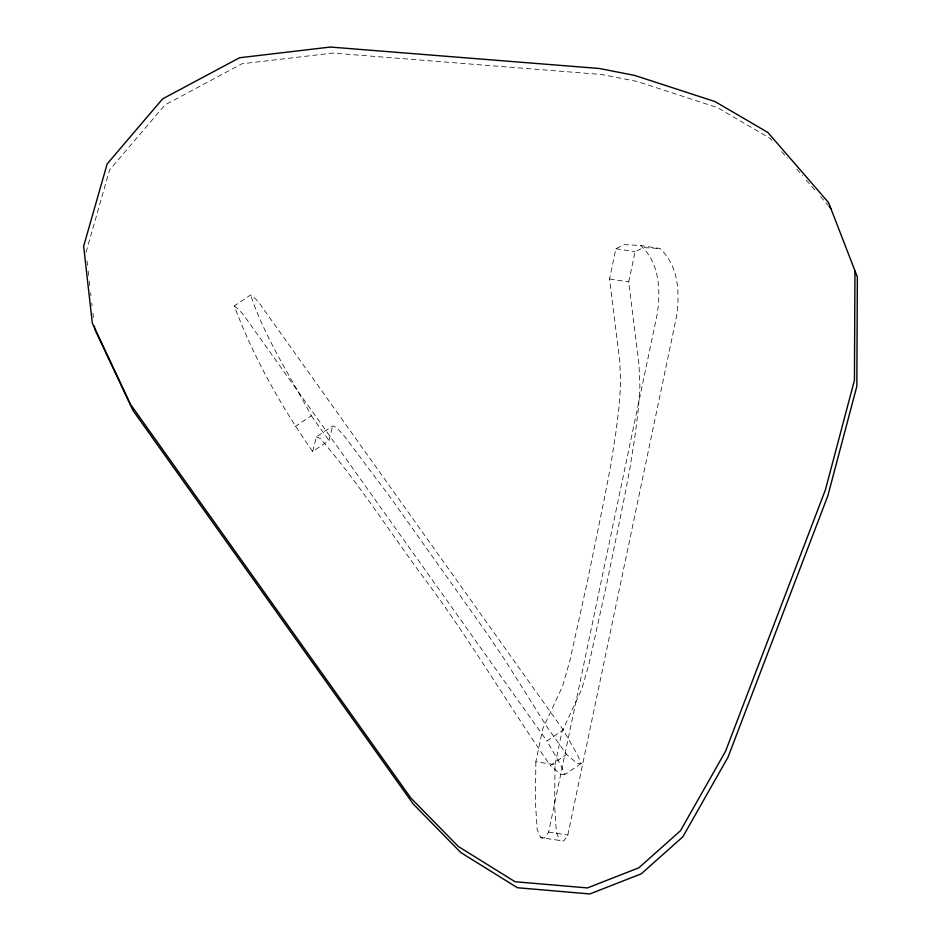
<?xml version="1.0" encoding="UTF-8"?>
<svg xmlns="http://www.w3.org/2000/svg" width="941" height="941" viewBox="0 0 941 941"><rect width="100%" height="100%" fill="white"/><g stroke="black" fill="none" stroke-linecap="round" stroke-linejoin="round"><path stroke-width="0.71" stroke-dasharray="4.71 3.53" d="M535.841 761.74L535.429 802.508L537.193 829.644L540.781 837.69L563.694 841.031L567.811 835.055L676.603 316.235C679.896 292.604 678.673 265.797 659.947 248.495L640.75 245.519L624.306 244.636L615.873 248.742L609.545 278.959L619.79 361.391L620.695 383.316L619.213 405.712L616.073 431.049L610.862 464.689L604.381 498.565L587.749 579.809L569.74 661.323L562.589 686.13L542.722 728.899L535.841 761.74L555.025 764.715L554.625 805.472L556.39 832.609L559.977 840.666M555.025 764.715L561.918 731.875L581.785 689.094L588.937 664.287L606.945 582.785L623.577 501.529L630.047 467.653L635.269 434.013L638.398 408.676L639.892 386.292L638.974 364.367L628.729 281.935L635.069 251.706L643.503 247.601L659.947 248.495M540.781 837.69L544.498 838.055L548.615 832.079L657.406 313.259C660.7 289.628 659.476 262.821 640.75 245.519M312.647 451.539L316.364 436.965L332.679 425.955L336.607 427.508L344.5 436.295L391.256 498.601L487.191 633.681L504.835 659.853L547.415 727.487L566.6 754.435L577.268 763.563L581.091 763.563L577.28 754.411L563.259 729.945L260.116 304.261L255.764 299.062L250.612 294.968L234.297 305.966C253.529 357.486 281.183 406.453 312.647 451.539L328.962 440.529L332.679 425.955M86.054 252.247L109.556 169.968L165.004 104.91L241.943 63.776L332.761 53.072L601.758 74.515L637.151 81.455L717.442 107.603L770.244 138.445L773.09 141.738M294.98 426.732L311.306 415.734C290.24 376.047 264.892 337.748 250.612 294.968M581.091 763.563L564.776 774.561L560.954 765.409L546.944 740.943L563.259 729.945M316.364 436.965L320.281 438.506C357.415 481.427 388.163 529.418 421.756 575.069C467.983 636.257 506.67 702.527 550.285 765.433L566.6 754.435M564.776 774.561L560.954 774.561L550.285 765.433M615.873 248.742L635.069 251.706M609.545 278.959L628.729 281.935M548.615 832.079L567.811 835.055M234.297 305.966L239.437 310.06L243.79 315.27L546.944 740.943M781.63 151.607L787.323 158.182M796.804 169.133L802.497 175.708M806.296 180.096L816.729 192.152M820.528 196.54L828.115 205.303M311.306 415.734L328.962 440.529M87.031 260.951L87.525 265.303M88.172 271.102L88.666 275.454M89.324 281.253L89.807 285.594M90.63 292.851L90.959 295.745M91.771 303.002L92.1 305.896M92.924 313.153L93.406 317.505"/><path stroke-width="1.41" d="M854.946 270.937L854.44 380.27L825.433 489.779L725.582 751.212L680.449 830.762L638.845 867.802L587.431 887.928L515.033 881.717L458.396 846.535L410.817 797.98L130.623 404.524L92.312 323.081L83.643 246.224L107.145 163.946L162.593 98.887L239.543 57.754L330.362 47.05L599.346 68.493L634.74 75.433L715.031 101.581L767.832 132.434L828.55 202.574L857.357 276.96L856.839 386.292L827.845 495.801L727.993 757.234L682.86 836.784L641.256 873.824L589.842 893.95L517.432 887.739L460.808 852.558L413.228 804.002L133.022 410.547L94.723 329.103L94.394 326.198M829.068 206.397L830.962 208.584"/></g></svg>
